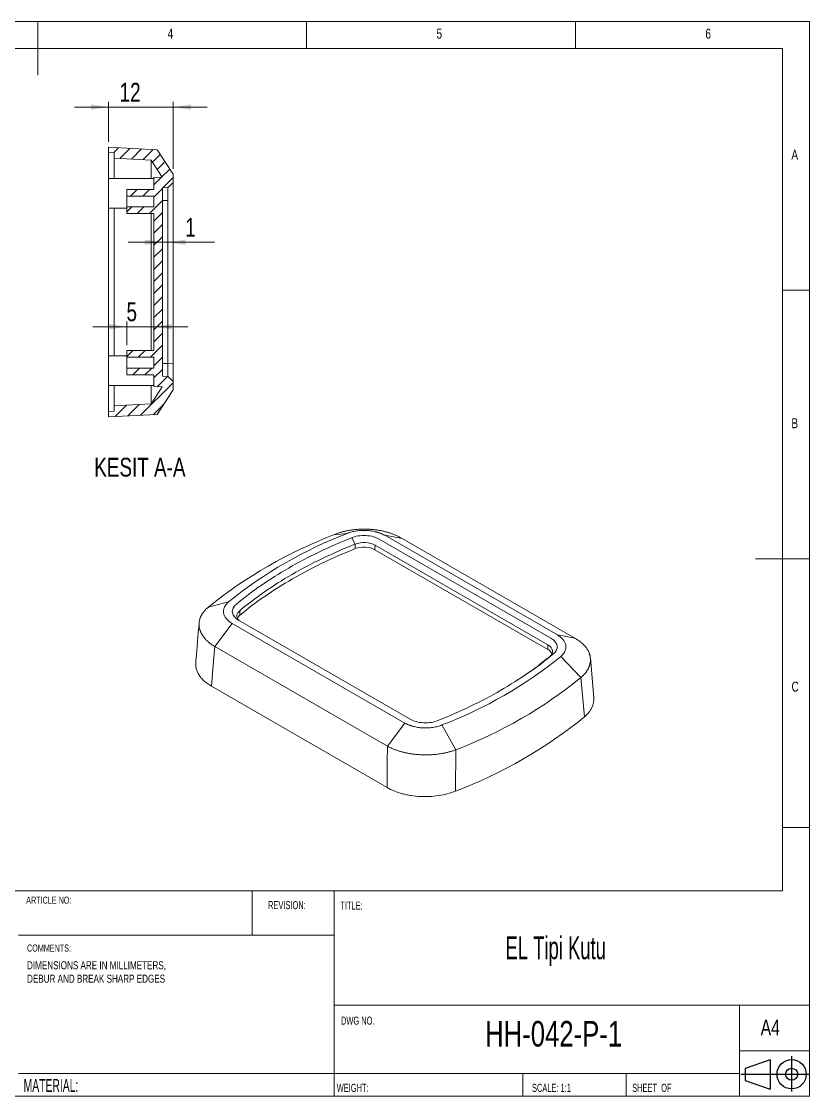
# Model space of a CAD drawing. Header units: millimetres. Extents: x 5 to 292, y 5 to 205.
# Drawn here: x 145.5 to 292, y 4.9 to 205 of the extents above; entities that cross this region are included whole.
import ezdxf

# ---------------------------------------------------------------- set-up
doc = ezdxf.new("R2010")
doc.units = ezdxf.units.MM
doc.layers.add('FORMAT', color=7, linetype='Continuous')
doc.layers.add('LAYER1', color=7, linetype='Continuous', lineweight=15)
doc.layers.add('LAYER_1', color=179, linetype='Continuous', lineweight=15)
doc.styles.add('SLDTEXTSTYLE1', font='TXT', dxfattribs={"width": 0.75})
doc.styles.add('SLDTEXTSTYLE2', font='TXT', dxfattribs={"width": 0.605})
doc.dimstyles.new('SLDDIMSTYLE2', dxfattribs={"dimtxt": 3.5, "dimasz": 3.302, "dimexe": 0, "dimexo": 0.0625, "dimgap": 0.875, "dimtad": 1, "dimrnd": 1e-09, "dimzin": 12, "dimdsep": 46, "dimtxsty": 'SLDTEXTSTYLE1', "dimsah": 1, "dimcen": 0.09, "dimadec": 0, "dimazin": 3, "dimtfac": 1, "dimtmove": 0, "dimatfit": 0, "dimfxl": 1, "dimfrac": 2, "dimtolj": 1, "dimtzin": 12, "dimarcsym": 0})

# ---------------------------------------------------------------- blocks, each defined once
blk = doc.blocks.new('Block5')
at = {"layer": 'FORMAT'}
for p, q in [((11.82, 8.19), (11.82, 0)), ((6.79, 7.34), (1.01, 5.34)), ((1.01, 5.34), (1.01, 2.54)), ((6.79, 7.34), (6.79, 0.54)), ((0, 4.03), (15.88, 4.03)), ((1.01, 2.54), (6.79, 0.54))]:
    blk.add_line(p, q, dxfattribs=at)
for radius in [3.4, 1.4]:
    blk.add_circle((11.82, 3.99), radius, dxfattribs=at)
blk = doc.blocks.new('SW_NOTE_0')
at = {"layer": 'LAYER1', "color": 0, "char_height": 1.5, "attachment_point": 1, "style": 'SLDTEXTSTYLE1'}
for s, insert in [('DIMENSIONS ARE IN MILLIMETERS,', (0, 1.93)), ('DEBUR AND BREAK SHARP EDGES', (0, -0.57))]:
    blk.add_mtext(s, dxfattribs=dict(at, insert=insert))
blk = doc.blocks.new('*D10')
at = {"layer": 'LAYER_1'}
for p, q in [((161.69, 182.61), (161.69, 190.08)), ((173.69, 177.58), (173.69, 190.08)), ((161.69, 189.08), (155.34, 189.08)), ((161.69, 189.08), (173.69, 189.08)), ((173.69, 189.08), (180.04, 189.08))]:
    blk.add_line(p, q, dxfattribs=at)
for points in [[(161.69, 189.08), (158.39, 189.58), (158.39, 188.57)], [(173.69, 189.08), (177, 188.57), (177, 189.58)]]:
    blk.add_solid(points, dxfattribs=at)
at = {"layer": 'LAYER_1', "insert": (163.73, 193.59, 24.84), "char_height": 3.5, "attachment_point": 1, "style": 'SLDTEXTSTYLE1'}
blk.add_mtext('12', dxfattribs=at)
blk = doc.blocks.new('*D11')
at = {"layer": 'LAYER_1'}
for p, q in [((165.09, 148.2), (158.74, 148.2)), ((165.09, 144.76), (165.09, 149.2)), ((165.09, 148.2), (170.09, 148.2)), ((170.09, 148.2), (176.44, 148.2))]:
    blk.add_line(p, q, dxfattribs=at)
for points in [[(165.09, 148.2), (161.79, 148.71), (161.79, 147.7)], [(170.09, 148.2), (173.4, 147.7), (173.4, 148.71)]]:
    blk.add_solid(points, dxfattribs=at)
at = {"layer": 'LAYER_1', "insert": (165.02, 152.72, 24.84), "char_height": 3.5, "attachment_point": 1, "style": 'SLDTEXTSTYLE1'}
blk.add_mtext('5', dxfattribs=at)
blk = doc.blocks.new('*D12')
at = {"layer": 'LAYER_1'}
for p, q in [((171.69, 163.92), (165.34, 163.92)), ((171.69, 163.92), (172.69, 163.92)), ((172.69, 163.92), (181.35, 163.92))]:
    blk.add_line(p, q, dxfattribs=at)
for points in [[(171.69, 163.92), (168.39, 164.43), (168.39, 163.41)], [(172.69, 163.92), (176, 163.41), (176, 164.43)]]:
    blk.add_solid(points, dxfattribs=at)
at = {"layer": 'LAYER_1', "insert": (175.92, 168.43, 24.84), "char_height": 3.5, "attachment_point": 1, "style": 'SLDTEXTSTYLE1'}
blk.add_mtext('1', dxfattribs=at)

msp = doc.modelspace()

# ---------------------------------------------------------------- hatches: boundary and pattern name
at = {"linetype": 'Continuous', "lineweight": 0}
h = msp.add_hatch(dxfattribs=at)
h.set_pattern_fill('ANSI31', scale=0.5, style=0)
edge = h.paths.add_edge_path(flags=0)
edge.add_line((161.693, 131.413), (170.697, 131.884))
edge.add_line((170.697, 131.884), (173.693, 136.441))
edge.add_line((173.693, 136.441), (173.693, 138.034))
edge.add_spline(control_points=[(173.693, 138.034), (173.529, 138.183), (173.366, 138.331), (173.202, 138.48), (173.117, 138.557), (173.032, 138.634), (172.947, 138.711), (172.863, 138.788), (172.778, 138.865), (172.693, 138.941)], knot_values=[0, 0, 0, 0, 0.0006634, 0.0006634, 0.0006634, 0.0010068, 0.0010068, 0.0010068, 0.0013502, 0.0013502, 0.0013502, 0.0013502], weights=[1, 1, 1, 1, 1, 1, 1, 1, 1, 1], degree=3, periodic=0)
edge.add_line((172.693, 138.941), (171.693, 138.994))
edge.add_line((171.693, 138.994), (171.693, 174.031))
edge.add_line((171.693, 174.031), (172.693, 174.084))
edge.add_spline(control_points=[(172.693, 174.084), (172.857, 174.232), (173.021, 174.381), (173.184, 174.529), (173.269, 174.606), (173.354, 174.683), (173.439, 174.76), (173.524, 174.837), (173.608, 174.914), (173.693, 174.991)], knot_values=[0, 0, 0, 0, 0.0006634, 0.0006634, 0.0006634, 0.0010068, 0.0010068, 0.0010068, 0.0013502, 0.0013502, 0.0013502, 0.0013502], weights=[1, 1, 1, 1, 1, 1, 1, 1, 1, 1], degree=3, periodic=0)
edge.add_line((173.693, 174.991), (173.693, 176.584))
edge.add_line((173.693, 176.584), (170.697, 181.141))
edge.add_line((170.697, 181.141), (161.693, 181.613))
edge.add_line((161.693, 181.613), (161.693, 180.613))
edge.add_line((161.693, 180.613), (162.693, 180.56))
edge.add_line((162.693, 180.56), (162.693, 179.557))
edge.add_line((162.693, 179.557), (169.582, 179.196))
edge.add_line((169.582, 179.196), (171.662, 176.032))
edge.add_line((171.662, 176.032), (170.093, 175.95))
edge.add_line((170.093, 175.95), (170.093, 173.763))
edge.add_line((170.093, 173.763), (165.093, 173.763))
edge.add_line((165.093, 173.763), (165.093, 172.513))
edge.add_line((165.093, 172.513), (170.093, 172.513))
edge.add_line((170.093, 172.513), (170.093, 170.513))
edge.add_line((170.093, 170.513), (165.093, 170.513))
edge.add_line((165.093, 170.513), (165.093, 169.263))
edge.add_line((165.093, 169.263), (170.093, 169.263))
edge.add_line((170.093, 169.263), (170.093, 143.763))
edge.add_line((170.093, 143.763), (165.093, 143.763))
edge.add_line((165.093, 143.763), (165.093, 142.513))
edge.add_line((165.093, 142.513), (170.093, 142.513))
edge.add_line((170.093, 142.513), (170.093, 140.513))
edge.add_line((170.093, 140.513), (165.093, 140.513))
edge.add_line((165.093, 140.513), (165.093, 139.263))
edge.add_line((165.093, 139.263), (170.093, 139.263))
edge.add_line((170.093, 139.263), (170.093, 137.075))
edge.add_line((170.093, 137.075), (171.662, 136.993))
edge.add_line((171.662, 136.993), (169.582, 133.829))
edge.add_line((169.582, 133.829), (162.693, 133.468))
edge.add_line((162.693, 133.468), (162.693, 132.465))
edge.add_line((162.693, 132.465), (161.693, 132.413))
edge.add_line((161.693, 132.413), (161.693, 131.413))

# ---------------------------------------------------------------- linework, layer by layer
at = {"color": 7, "linetype": 'Continuous', "lineweight": 15}
for p, q in [((161.693, 180.613), (161.693, 181.613)), ((161.693, 181.613), (170.697, 181.141)), ((162.693, 180.56), (161.693, 180.613)), ((162.693, 179.557), (162.693, 180.56)), ((173.693, 176.584), (170.697, 181.141)), ((173.693, 176.584), (170.703, 181.137)), ((162.693, 179.557), (169.582, 179.196)), ((171.662, 176.032), (169.582, 179.196)), ((173.693, 174.991), (173.693, 176.584)), ((170.093, 175.763), (161.693, 175.763)), ((161.693, 170.263), (161.693, 175.763)), ((171.662, 176.032), (170.093, 175.95)), ((170.093, 175.95), (170.093, 173.763)), ((172.693, 174.084), (171.693, 174.031)), ((165.093, 173.763), (165.093, 172.513)), ((165.093, 173.763), (170.093, 173.763)), ((165.093, 172.513), (170.093, 172.513)), ((165.093, 172.513), (165.093, 170.513)), ((170.093, 172.513), (170.093, 170.513)), ((171.693, 174.031), (171.693, 138.994)), ((161.693, 170.263), (165.093, 170.263)), ((161.693, 170.263), (161.693, 142.763)), ((162.693, 142.763), (162.693, 170.263)), ((165.093, 170.513), (165.093, 169.263)), ((170.093, 170.513), (165.093, 170.513)), ((171.693, 171.675), (172.693, 171.684)), ((170.093, 169.263), (165.093, 169.263)), ((169.582, 169.263), (169.582, 143.761)), ((170.093, 169.263), (170.093, 143.763)), ((165.093, 142.763), (161.693, 142.763)), ((161.693, 137.263), (161.693, 142.763)), ((165.093, 142.513), (165.093, 143.763)), ((165.093, 143.763), (170.093, 143.763)), ((165.093, 142.513), (170.093, 142.513)), ((165.093, 142.513), (165.093, 140.513)), ((170.093, 142.513), (170.093, 140.513)), ((165.093, 139.263), (165.093, 140.513)), ((170.093, 140.513), (165.093, 140.513)), ((171.693, 141.349), (172.693, 141.34)), ((173.693, 141.315), (172.693, 141.34)), ((170.093, 139.263), (165.093, 139.263)), ((170.093, 139.263), (170.093, 137.075)), ((171.693, 138.994), (172.693, 138.941)), ((161.693, 137.263), (170.093, 137.263)), ((169.582, 133.829), (171.662, 136.993)), ((170.093, 137.075), (171.662, 136.993)), ((170.697, 131.884), (173.693, 136.441)), ((173.693, 136.441), (173.693, 138.034)), ((161.693, 132.413), (162.693, 132.465)), ((161.693, 131.413), (161.693, 132.413)), ((169.582, 133.829), (162.693, 133.468)), ((162.693, 132.465), (162.693, 133.468)), ((170.697, 131.884), (161.693, 131.413)), ((206.103, 109.742), (203.514, 109.461)), ((206.895, 108.94), (207.526, 107.739)), ((243.929, 90.24), (211.994, 108.675)), ((245.147, 90.837), (213.027, 109.379)), ((213.027, 109.379), (216.25, 108.793)), ((216.25, 108.793), (248.37, 90.25)), ((207.556, 106.897), (207.526, 107.739)), ((211.221, 106.705), (211.258, 107.543)), ((243.345, 88.16), (211.221, 106.705)), ((243.382, 88.998), (211.258, 107.543)), ((184.014, 96.99), (180.264, 96.038)), ((186.113, 94.519), (186.07, 95.352)), ((181.42, 88.686), (184.642, 92.993)), ((184.642, 92.993), (216.763, 74.45)), ((185.861, 93.59), (217.796, 75.154)), ((245.147, 90.837), (248.37, 90.25)), ((213.54, 70.144), (181.42, 88.686)), ((243.345, 88.16), (243.382, 88.998)), ((249.526, 82.898), (245.776, 86.839)), ((251.894, 79.133), (251.276, 86.515)), ((250.164, 75.602), (249.526, 82.898)), ((180.809, 81.302), (213.484, 62.439)), ((213.54, 70.144), (216.763, 74.45)), ((226.276, 69.476), (223.687, 74.087)), ((226.276, 69.476), (226.18, 61.756))]:
    msp.add_line(p, q, dxfattribs=at)
at = {"color": 7, "linetype": 'Continuous', "lineweight": 15, "flags": 128}
for points in [[(173.693, 174.991), (173.439, 174.76), (173.184, 174.529), (172.693, 174.084)], [(172.693, 138.941), (172.947, 138.711), (173.202, 138.48), (173.693, 138.034)], [(181.42, 88.686), (181.195, 85.962), (180.809, 81.302)], [(213.484, 62.439), (213.52, 67.301), (213.54, 70.144)]]:
    msp.add_lwpolyline(points, dxfattribs=at)
at = {"color": 7, "linetype": 'Continuous', "lineweight": 15}
for centre, radius, start, end in [((234.213, 29.435), 85.712, 110.98719, 129.00743), ((235.174, 33.876), 81.245, 110.96622, 129.0284), ((194.616, 149.953), 81.245, 290.96622, 309.0284), ((195.577, 149.502), 85.712, 290.98719, 309.00743), ((195.668, 142.306), 86.136, 290.7464, 309.24822)]:
    msp.add_arc(centre, radius, start, end, dxfattribs=at)
for points, knots in [([(161.693, 180.613), (161.693, 180.601), (161.693, 180.578), (161.693, 180.392), (161.693, 180.098), (161.693, 179.689), (161.693, 179.173), (161.693, 178.556), (161.693, 177.848), (161.693, 177.053), (161.693, 176.366), (161.693, 175.928), (161.693, 175.801)], [0, 0, 0, 0, 0.106249, 0.2125659, 0.3188138, 0.4249712, 0.5312939, 0.6376112, 0.7436967, 0.850013, 0.9563894, 1, 1, 1, 1]), ([(162.693, 179.557), (162.693, 179.548), (162.693, 179.529), (162.693, 179.383), (162.693, 179.149), (162.693, 178.815), (162.693, 178.388), (162.693, 177.875), (162.693, 177.282), (162.693, 176.613), (162.693, 176.101), (162.693, 175.801), (162.693, 175.763)], [0, 0, 0, 0, 0.1068032, 0.213924, 0.3207265, 0.4311583, 0.5419429, 0.6523743, 0.7626853, 0.8733482, 0.9836596, 1, 1, 1, 1]), ([(169.594, 179.163), (169.598, 179.131), (169.605, 179.068), (169.612, 178.872), (169.619, 178.606), (169.624, 178.26), (169.628, 177.84), (169.63, 177.337), (169.628, 176.739), (169.624, 176.204), (169.621, 175.858), (169.62, 175.763)], [0, 0, 0, 0, 0.1145518, 0.2293912, 0.3439422, 0.4601603, 0.5766797, 0.6928982, 0.8216878, 0.9508876, 1, 1, 1, 1]), ([(172.693, 174.084), (172.693, 174.085), (172.693, 173.859), (172.693, 172.952), (172.693, 172.379), (172.693, 171.684)], [0, 0, 0, 0, 0.5, 0.5, 1, 1, 1, 1]), ([(173.693, 171.71), (173.693, 172.113), (173.693, 172.964), (173.693, 174.146), (173.693, 174.869), (173.693, 174.991), (173.693, 174.991)], [0.293204191, 0.293204191, 0.293204191, 0.293204191, 0.300226047, 0.3072479, 0.314269753, 0.32129161, 0.32129161, 0.32129161, 0.32129161]), ([(172.693, 171.684), (172.693, 166.668), (172.693, 161.611), (172.693, 151.414), (172.693, 146.356), (172.693, 141.34)], [0, 0, 0, 0, 0.5, 0.5, 1, 1, 1, 1]), ([(173.693, 141.315), (173.693, 143.874), (173.693, 148.952), (173.693, 156.513), (173.693, 164.073), (173.693, 169.151), (173.693, 171.71)], [0.32129161, 0.32129161, 0.32129161, 0.32129161, 0.36596871, 0.41064581, 0.4553229, 0.5, 0.5, 0.5, 0.5]), ([(172.693, 138.996), (172.693, 139.029), (172.693, 139.098), (172.693, 139.314), (172.693, 139.61), (172.693, 139.97), (172.693, 140.383), (172.693, 140.842), (172.693, 141.173), (172.693, 141.34)], [0, 0, 0, 0, 0.1289819, 0.2719894, 0.4197786, 0.567558, 0.7104852, 0.8531074, 1, 1, 1, 1]), ([(173.693, 138.034), (173.693, 138.034), (173.693, 138.156), (173.693, 138.879), (173.693, 140.061), (173.693, 140.913), (173.693, 141.315)], [0.5, 0.5, 0.5, 0.5, 0.507021859, 0.514043714, 0.52106557, 0.528087425, 0.528087425, 0.528087425, 0.528087425]), ([(161.693, 137.224), (161.693, 137.094), (161.693, 136.654), (161.693, 135.965), (161.693, 135.171), (161.693, 134.463), (161.693, 133.847), (161.693, 133.332), (161.693, 132.924), (161.693, 132.632), (161.693, 132.447), (161.693, 132.424), (161.693, 132.413)], [0, 0, 0, 0, 0.0445921, 0.1507506, 0.2570745, 0.3633929, 0.4694796, 0.5757971, 0.6821747, 0.7879814, 0.8939435, 1, 1, 1, 1]), ([(162.693, 137.263), (162.693, 137.078), (162.693, 136.639), (162.693, 136.014), (162.693, 135.387), (162.693, 134.841), (162.693, 134.377), (162.693, 134.002), (162.693, 133.722), (162.693, 133.54), (162.693, 133.473), (162.693, 133.469), (162.693, 133.468)], [0, 0, 0, 0, 0.0803222, 0.1911362, 0.3015968, 0.4119402, 0.5226356, 0.6329792, 0.7433076, 0.8539871, 0.9643163, 1, 1, 1, 1]), ([(169.621, 137.263), (169.622, 137.12), (169.625, 136.755), (169.628, 136.225), (169.63, 135.652), (169.628, 135.134), (169.623, 134.682), (169.616, 134.318), (169.609, 134.054), (169.599, 133.882), (169.59, 133.85), (169.586, 133.835)], [0, 0, 0, 0, 0.0694713, 0.1781705, 0.2865887, 0.406719, 0.5272326, 0.6473624, 0.767491, 0.8880025, 1, 1, 1, 1]), ([(170.703, 131.889), (171.201, 132.647), (172.197, 134.165), (173.194, 135.682), (173.693, 136.441)], [0, 0, 0, 0, 0.4997882, 1, 1, 1, 1]), ([(203.514, 109.461), (203.597, 109.495), (203.764, 109.563), (204.02, 109.66), (204.281, 109.752), (204.546, 109.839), (204.815, 109.922), (205.088, 110), (205.365, 110.072), (205.646, 110.14), (205.929, 110.203), (206.216, 110.26), (206.505, 110.312), (206.797, 110.359), (207.091, 110.401), (207.387, 110.437), (207.684, 110.468), (207.983, 110.493), (208.283, 110.513), (208.584, 110.528), (208.885, 110.537), (209.187, 110.54), (209.488, 110.538), (209.79, 110.531), (210.09, 110.518), (210.39, 110.499), (210.689, 110.475), (210.987, 110.446), (211.283, 110.411), (211.577, 110.371), (211.868, 110.326), (212.158, 110.275), (212.444, 110.219), (212.728, 110.157), (213.009, 110.091), (213.286, 110.019), (213.559, 109.943), (213.828, 109.861), (214.093, 109.775), (214.354, 109.684), (214.61, 109.588), (214.861, 109.488), (215.107, 109.383), (215.347, 109.273), (215.582, 109.16), (215.811, 109.042), (216.034, 108.92), (216.178, 108.835), (216.25, 108.793)], [0, 0, 0, 0, 0.0217408, 0.0434811, 0.0652209, 0.0869602, 0.1086991, 0.1304375, 0.1521756, 0.1739134, 0.1956508, 0.217388, 0.2391249, 0.2608616, 0.2825981, 0.3043344, 0.3260706, 0.3478067, 0.3695428, 0.3912788, 0.4130148, 0.4347508, 0.4564869, 0.4782231, 0.4999595, 0.5216959, 0.5434326, 0.5651695, 0.5869066, 0.608644, 0.6303817, 0.6521197, 0.6738581, 0.6955969, 0.7173362, 0.7390759, 0.7608161, 0.7825569, 0.8042981, 0.82604, 0.8477825, 0.8695257, 0.8912695, 0.9130141, 0.9347594, 0.9565054, 0.9782523, 1, 1, 1, 1]), ([(213.027, 109.379), (212.971, 109.411), (212.859, 109.474), (212.683, 109.563), (212.5, 109.648), (212.311, 109.728), (212.115, 109.804), (211.914, 109.874), (211.705, 109.94), (211.28, 110.062), (210.613, 110.204), (209.682, 110.3), (208.737, 110.303), (207.958, 110.224), (207.354, 110.117), (206.917, 110.014), (206.497, 109.891), (206.235, 109.792), (206.103, 109.742)], [0, 0, 0, 0, 0.0312191, 0.0623298, 0.0933928, 0.1244688, 0.1556186, 0.1869025, 0.2183801, 0.2501098, 0.3754679, 0.4999906, 0.6244699, 0.7497385, 0.8129061, 0.875349, 0.9375506, 1, 1, 1, 1]), ([(206.895, 108.94), (204.758, 108.085), (200.686, 106.29), (195.103, 103.34), (189.993, 100.117), (186.884, 97.767), (185.403, 96.533)], [0.82129161, 0.82129161, 0.82129161, 0.82129161, 0.86596871, 0.91064581, 0.9553229, 1, 1, 1, 1]), ([(211.994, 108.675), (211.707, 108.841), (210.999, 109.15), (209.546, 109.399), (208.033, 109.308), (207.231, 109.075), (206.895, 108.94)], [0, 0, 0, 0, 0.007021859, 0.014043714, 0.02106557, 0.028087425, 0.028087425, 0.028087425, 0.028087425]), ([(207.526, 107.739), (208.104, 107.97), (208.746, 108.068), (210.158, 107.994), (210.76, 107.832), (211.258, 107.543)], [0, 0, 0, 0, 0.5, 0.5, 1, 1, 1, 1]), ([(186.07, 95.352), (188.967, 97.775), (192.218, 100.027), (199.429, 104.189), (203.33, 106.066), (207.526, 107.739)], [0, 0, 0, 0, 0.5, 0.5, 1, 1, 1, 1]), ([(207.556, 106.897), (207.556, 106.897), (207.556, 106.897), (207.556, 106.897), (203.363, 105.226), (199.464, 103.35), (192.258, 99.19), (189.008, 96.94), (186.113, 94.519)], [0, 0, 0, 0, 0.0000035, 0.0000035, 0.0000035, 0.5000035, 0.5000035, 1.0000035, 1.0000035, 1.0000035, 1.0000035]), ([(211.221, 106.705), (211.221, 106.705), (211.221, 106.705), (211.221, 106.705), (210.731, 106.989), (210.142, 107.148), (208.753, 107.22), (208.125, 107.125), (207.556, 106.897)], [0, 0, 0, 0, 0.0000206, 0.0000206, 0.0000206, 0.5000206, 0.5000206, 1.0000206, 1.0000206, 1.0000206, 1.0000206]), ([(181.42, 88.686), (181.35, 88.73), (181.209, 88.816), (181.006, 88.949), (180.81, 89.086), (180.62, 89.226), (180.438, 89.369), (180.263, 89.514), (180.096, 89.663), (179.936, 89.814), (179.784, 89.968), (179.64, 90.124), (179.504, 90.283), (179.377, 90.443), (179.257, 90.606), (179.146, 90.77), (179.043, 90.936), (178.949, 91.103), (178.864, 91.272), (178.788, 91.441), (178.72, 91.612), (178.661, 91.784), (178.611, 91.956), (178.57, 92.129), (178.539, 92.302), (178.516, 92.476), (178.502, 92.65), (178.498, 92.823), (178.502, 92.996), (178.516, 93.169), (178.538, 93.341), (178.57, 93.513), (178.611, 93.684), (178.661, 93.853), (178.719, 94.022), (178.787, 94.189), (178.863, 94.355), (178.949, 94.519), (179.043, 94.681), (179.145, 94.841), (179.256, 95), (179.376, 95.156), (179.503, 95.31), (179.639, 95.461), (179.783, 95.61), (179.935, 95.756), (180.095, 95.899), (180.207, 95.992), (180.264, 96.038)], [0, 0, 0, 0, 0.0217382, 0.043476, 0.0652134, 0.0869504, 0.1086871, 0.1304236, 0.1521597, 0.1738957, 0.1956314, 0.217367, 0.2391024, 0.2608378, 0.2825731, 0.3043083, 0.3260435, 0.3477788, 0.369514, 0.3912494, 0.4129849, 0.4347205, 0.4564564, 0.4781924, 0.4999286, 0.5216652, 0.543402, 0.5651392, 0.5868767, 0.6086146, 0.630353, 0.6520918, 0.673831, 0.6955708, 0.7173112, 0.7390521, 0.7607937, 0.7825359, 0.8042787, 0.8260223, 0.8477666, 0.8695117, 0.8912576, 0.9130043, 0.9347518, 0.9565003, 0.9782497, 1, 1, 1, 1]), ([(184.014, 96.99), (183.97, 96.952), (183.882, 96.878), (183.762, 96.761), (183.65, 96.642), (183.548, 96.52), (183.454, 96.396), (183.37, 96.268), (183.296, 96.138), (183.166, 95.875), (183.043, 95.47), (183.047, 94.925), (183.213, 94.387), (183.487, 93.959), (183.778, 93.636), (184.032, 93.406), (184.317, 93.189), (184.534, 93.058), (184.642, 92.993)], [0, 0, 0, 0, 0.0312191, 0.0623298, 0.0933928, 0.1244688, 0.1556186, 0.1869025, 0.2183801, 0.2501098, 0.3754679, 0.4999906, 0.6244699, 0.7497385, 0.8129061, 0.875349, 0.9375506, 1, 1, 1, 1]), ([(185.403, 96.533), (185.17, 96.339), (184.766, 95.876), (184.608, 95.003), (185.039, 94.164), (185.575, 93.755), (185.861, 93.59)], [0.793204191, 0.793204191, 0.793204191, 0.793204191, 0.800226047, 0.8072479, 0.814269753, 0.82129161, 0.82129161, 0.82129161, 0.82129161]), ([(186.07, 95.352), (185.978, 95.268), (185.798, 95.102), (185.627, 94.825), (185.543, 94.535), (185.55, 94.238), (185.639, 93.947), (185.78, 93.704), (185.921, 93.574), (185.973, 93.525)], [0, 0, 0, 0, 0.1539932, 0.3033195, 0.4528199, 0.60732, 0.7618108, 0.9112295, 1, 1, 1, 1]), ([(186.113, 94.519), (186.027, 94.438), (185.854, 94.277), (185.71, 94.071), (185.677, 93.948), (185.669, 93.918)], [0, 0, 0, 0, 0.4320809, 0.863751, 1, 1, 1, 1]), ([(178.512, 93.096), (178.317, 90.772), (178.11, 88.292), (177.906, 85.81), (177.893, 85.654)], [0, 0, 0, 0, 0.9370185, 1, 1, 1, 1]), ([(244.387, 87.297), (244.62, 87.491), (245.024, 87.953), (245.182, 88.827), (244.751, 89.665), (244.215, 90.075), (243.929, 90.24)], [0.293204191, 0.293204191, 0.293204191, 0.293204191, 0.300226047, 0.3072479, 0.314269753, 0.32129161, 0.32129161, 0.32129161, 0.32129161]), ([(245.776, 86.839), (245.82, 86.877), (245.908, 86.952), (246.028, 87.068), (246.14, 87.187), (246.242, 87.309), (246.335, 87.434), (246.42, 87.561), (246.494, 87.691), (246.624, 87.954), (246.747, 88.359), (246.743, 88.905), (246.577, 89.442), (246.303, 89.87), (246.012, 90.194), (245.758, 90.424), (245.473, 90.64), (245.256, 90.771), (245.147, 90.837)], [0, 0, 0, 0, 0.0312191, 0.0623298, 0.0933928, 0.1244688, 0.1556186, 0.1869025, 0.2183801, 0.2501098, 0.3754679, 0.4999906, 0.6244699, 0.7497385, 0.8129061, 0.875349, 0.9375506, 1, 1, 1, 1]), ([(248.37, 90.25), (248.44, 90.211), (248.581, 90.131), (248.784, 90.007), (248.98, 89.879), (249.169, 89.748), (249.352, 89.613), (249.527, 89.476), (249.694, 89.335), (249.854, 89.19), (250.006, 89.043), (250.15, 88.894), (250.286, 88.741), (250.413, 88.586), (250.533, 88.429), (250.644, 88.269), (250.746, 88.108), (250.84, 87.944), (250.926, 87.779), (251.002, 87.612), (251.07, 87.443), (251.129, 87.273), (251.179, 87.102), (251.219, 86.93), (251.251, 86.757), (251.274, 86.583), (251.288, 86.409), (251.292, 86.234), (251.288, 86.059), (251.274, 85.884), (251.252, 85.709), (251.22, 85.534), (251.179, 85.36), (251.129, 85.186), (251.071, 85.013), (251.003, 84.841), (250.927, 84.669), (250.841, 84.499), (250.747, 84.331), (250.645, 84.163), (250.534, 83.998), (250.414, 83.834), (250.287, 83.672), (250.151, 83.513), (250.007, 83.355), (249.854, 83.2), (249.695, 83.048), (249.582, 82.948), (249.526, 82.898)], [0, 0, 0, 0, 0.02173819, 0.04347597, 0.06521336, 0.0869504, 0.10868712, 0.13042355, 0.15215972, 0.17389567, 0.19563141, 0.217367, 0.23910244, 0.26083779, 0.28257306, 0.30430829, 0.32604351, 0.34777875, 0.36951405, 0.39124942, 0.41298491, 0.43472055, 0.45645636, 0.47819238, 0.49992864, 0.52166517, 0.543402, 0.56513916, 0.58687669, 0.60861461, 0.63035295, 0.65209175, 0.67383104, 0.69557085, 0.7173112, 0.73905214, 0.76079369, 0.78253588, 0.80427875, 0.82602232, 0.84776663, 0.8695117, 0.89125757, 0.91300428, 0.93475184, 0.95650029, 0.97824967, 1, 1, 1, 1]), ([(244.12, 87.329), (244.116, 87.346), (244.089, 87.456), (243.959, 87.658), (243.714, 87.927), (243.469, 88.082), (243.345, 88.16)], [0, 0, 0, 0, 0.0547113, 0.3478337, 0.6676908, 1, 1, 1, 1]), ([(243.382, 88.998), (243.88, 88.712), (244.162, 88.365), (244.291, 87.55), (244.122, 87.179), (243.72, 86.844)], [0, 0, 0, 0, 0.5, 0.5, 1, 1, 1, 1]), ([(222.894, 74.889), (225.032, 75.744), (229.104, 77.539), (234.687, 80.489), (239.797, 83.712), (242.906, 86.063), (244.387, 87.297)], [0.32129161, 0.32129161, 0.32129161, 0.32129161, 0.36596871, 0.41064581, 0.4553229, 0.5, 0.5, 0.5, 0.5]), ([(239.031, 83.303), (239.748, 83.801), (241.393, 84.944), (242.88, 86.158), (243.72, 86.844)], [0, 0, 0, 0, 0.4352267, 1, 1, 1, 1]), ([(180.809, 81.302), (180.553, 81.46), (180.041, 81.776), (179.396, 82.308), (178.849, 82.876), (178.421, 83.477), (178.109, 84.101), (177.927, 84.741), (177.861, 85.262), (177.899, 85.565), (177.91, 85.652)], [0, 0, 0, 0, 0.134891, 0.270211, 0.4051007, 0.5399993, 0.6753286, 0.8102266, 0.9449813, 1, 1, 1, 1]), ([(251.889, 79.133), (251.894, 79.092), (251.92, 78.893), (251.899, 78.528), (251.82, 78.042), (251.659, 77.545), (251.418, 77.048), (251.087, 76.548), (250.677, 76.061), (250.335, 75.755), (250.164, 75.602)], [0, 0, 0, 0, 0.0323914, 0.1606352, 0.292606, 0.4245768, 0.5659167, 0.7072568, 0.8536283, 1, 1, 1, 1]), ([(216.763, 74.45), (216.819, 74.419), (216.931, 74.355), (217.107, 74.266), (217.29, 74.181), (217.479, 74.101), (217.674, 74.026), (217.876, 73.955), (218.085, 73.889), (218.51, 73.768), (219.177, 73.625), (220.108, 73.529), (221.053, 73.527), (221.832, 73.605), (222.436, 73.712), (222.873, 73.815), (223.293, 73.938), (223.555, 74.038), (223.687, 74.087)], [0, 0, 0, 0, 0.0312191, 0.0623298, 0.0933928, 0.1244688, 0.1556186, 0.1869025, 0.2183801, 0.2501098, 0.3754679, 0.4999906, 0.6244699, 0.7497385, 0.8129061, 0.875349, 0.9375506, 1, 1, 1, 1]), ([(217.796, 75.154), (218.083, 74.989), (218.791, 74.679), (220.244, 74.431), (221.757, 74.522), (222.558, 74.755), (222.894, 74.889)], [0.5, 0.5, 0.5, 0.5, 0.507021859, 0.514043714, 0.52106557, 0.528087425, 0.528087425, 0.528087425, 0.528087425]), ([(226.276, 69.476), (226.192, 69.445), (226.026, 69.384), (225.77, 69.296), (225.509, 69.213), (225.244, 69.134), (224.975, 69.06), (224.702, 68.99), (224.425, 68.925), (224.144, 68.865), (223.861, 68.809), (223.574, 68.758), (223.285, 68.712), (222.993, 68.67), (222.699, 68.634), (222.403, 68.602), (222.106, 68.576), (221.807, 68.554), (221.507, 68.537), (221.206, 68.525), (220.905, 68.519), (220.603, 68.517), (220.302, 68.52), (220, 68.528), (219.699, 68.542), (219.399, 68.56), (219.101, 68.583), (218.803, 68.611), (218.507, 68.644), (218.213, 68.682), (217.922, 68.725), (217.632, 68.773), (217.346, 68.825), (217.062, 68.882), (216.781, 68.944), (216.504, 69.01), (216.231, 69.081), (215.962, 69.157), (215.697, 69.237), (215.436, 69.321), (215.18, 69.41), (214.929, 69.502), (214.683, 69.599), (214.443, 69.7), (214.208, 69.805), (213.979, 69.914), (213.756, 70.027), (213.612, 70.105), (213.54, 70.144)], [0, 0, 0, 0, 0.0217408, 0.0434811, 0.0652209, 0.0869602, 0.1086991, 0.1304375, 0.1521756, 0.1739134, 0.1956508, 0.217388, 0.2391249, 0.2608616, 0.2825981, 0.3043344, 0.3260706, 0.3478067, 0.3695428, 0.3912788, 0.4130148, 0.4347508, 0.4564869, 0.4782231, 0.4999595, 0.5216959, 0.5434326, 0.5651695, 0.5869066, 0.608644, 0.6303817, 0.6521197, 0.6738581, 0.6955969, 0.7173362, 0.7390759, 0.7608161, 0.7825569, 0.8042981, 0.82604, 0.8477825, 0.8695257, 0.8912695, 0.9130141, 0.9347594, 0.9565054, 0.9782523, 1, 1, 1, 1]), ([(226.18, 61.756), (225.699, 61.566), (225.197, 61.403), (224.152, 61.129), (223.608, 61.018), (222.482, 60.849), (221.915, 60.795), (221.057, 60.755), (220.77, 60.749), (220.193, 60.751), (219.902, 60.759), (219.035, 60.806), (218.47, 60.866), (217.639, 60.997), (217.365, 61.047), (216.823, 61.163), (216.554, 61.228), (215.768, 61.442), (215.272, 61.608), (214.336, 61.988), (213.896, 62.201), (213.484, 62.439)], [0, 0, 0, 0, 0.125, 0.125, 0.25, 0.25, 0.375, 0.375, 0.4375, 0.4375, 0.5, 0.5, 0.625, 0.625, 0.6875, 0.6875, 0.75, 0.75, 0.875, 0.875, 1, 1, 1, 1])]:
    msp.add_open_spline(points, degree=3, knots=knots, dxfattribs=at)
at = {"layer": 'LAYER1'}
for p, q in [((292, 205), (5, 205)), ((148.5, 205), (148.5, 195)), ((198.5, 205), (198.5, 200)), ((248.5, 200), (248.5, 205)), ((292, 77.25), (292, 205)), ((287, 200), (10, 200)), ((287, 43.194), (287, 200)), ((287, 155), (292, 155)), ((292, 105), (282, 105)), ((292, 5), (292, 77.25)), ((287, 55), (292, 55)), ((159.451, 43.194), (104.828, 43.194)), ((159.451, 43.194), (287, 43.194)), ((188.39, 43.194), (188.39, 34.967)), ((203.628, 43.194), (203.628, 34.967)), ((144.94, 34.967), (203.628, 34.967)), ((203.628, 34.967), (203.628, 9.194)), ((203.628, 21.944), (292, 21.944)), ((279.028, 21.944), (279.028, 4.944)), ((144.94, 9.194), (279.028, 9.194)), ((203.628, 9.194), (203.628, 5)), ((238.708, 9.194), (238.708, 4.944)), ((5, 5), (292, 5))]:
    msp.add_line(p, q, dxfattribs=at)
at = {"layer": 'LAYER1', "color": 7}
for p, q in [((292.028, 13.444), (279.028, 13.444)), ((257.947, 4.944), (257.947, 9.194))]:
    msp.add_line(p, q, dxfattribs=at)

# ---------------------------------------------------------------- block references
at = {"color": 7, "linetype": 'Continuous', "xscale": 0.8, "yscale": 0.8, "zscale": 0.8}
msp.add_blockref('Block5', (279.254, 5.897), dxfattribs=at)
at = {"layer": 'LAYER1'}
msp.add_blockref('SW_NOTE_0', (146.518, 28.19), dxfattribs=at)

# ---------------------------------------------------------------- texts
at = {"color": 7, "linetype": 'Continuous', "lineweight": 0, "char_height": 1.852, "attachment_point": 1, "style": 'SLDTEXTSTYLE1'}
for s, insert in [('4', (172.667, 203.668)), ('5', (222.667, 203.668)), ('6', (272.667, 203.668)), ('A', (288.667, 181.168)), ('B', (288.667, 131.168)), ('C', (288.693, 82.15))]:
    msp.add_mtext(s, dxfattribs=dict(at, insert=insert))
at = {"layer": 'LAYER1'}
for s, insert, char_height, attachment_point, style in [('ARTICLE NO:', (146.369, 42.143), 1.32292, 1, 'SLDTEXTSTYLE2'), ('REVISION:', (191.342, 41.311), 1.5, 1, 'SLDTEXTSTYLE2'), ('TITLE:', (204.784, 41.223), 1.5, 1, 'SLDTEXTSTYLE2'), ('EL Tipi Kutu', (244.836, 34.726), 4.23333, 2, 'SLDTEXTSTYLE2'), ('COMMENTS:', (146.518, 33.226), 1.3229, 1, 'SLDTEXTSTYLE2'), ('DWG NO.', (204.902, 19.813), 1.5, 1, 'SLDTEXTSTYLE2'), ('HH-042-P-1', (244.445, 19.001), 4.7625, 2, 'SLDTEXTSTYLE1'), ('A4', (282.949, 19.245), 2.9104, 1, 'SLDTEXTSTYLE1'), ('MATERIAL:', (145.883, 8.185), 2.3813, 1, 'SLDTEXTSTYLE2'), ('WEIGHT:', (204.111, 7.305), 1.4986, 1, 'SLDTEXTSTYLE2'), ('SCALE: 1:1', (240.427, 7.307), 1.5, 1, 'SLDTEXTSTYLE2'), ('SHEET  OF', (259.057, 7.307), 1.5, 1, 'SLDTEXTSTYLE2')]:
    msp.add_mtext(s, dxfattribs=dict(at, insert=insert, char_height=char_height, attachment_point=attachment_point, style=style))
at = {"layer": 'LAYER_1', "insert": (167.505, 123.806), "char_height": 3.5, "attachment_point": 2, "style": 'SLDTEXTSTYLE1'}
msp.add_mtext('KESIT A-A', dxfattribs=at)

# ---------------------------------------------------------------- dimensions: what is measured, and where the dimension line sits
at = {"layer": 'LAYER_1'}
for base, p1, p2, picture, middle in [((173.693, 189.077), (161.693, 181.613), (173.693, 176.584), '*D10', (167.738, 189.077)), ((172.693, 163.92), (171.693, 174.031), (172.693, 171.684), '*D12', (178.638, 163.92)), ((170.093, 148.204), (165.093, 143.763), (170.093, 143.763), '*D11', (167.738, 148.204))]:
    dim = msp.add_linear_dim(base=base, p1=p1, p2=p2, dimstyle='SLDDIMSTYLE2', dxfattribs=at)
    dim.commit()
    dim.dimension.update_dxf_attribs({"geometry": picture, "text_midpoint": middle, "dimtype": 160})

doc.saveas('drawing.dxf')
